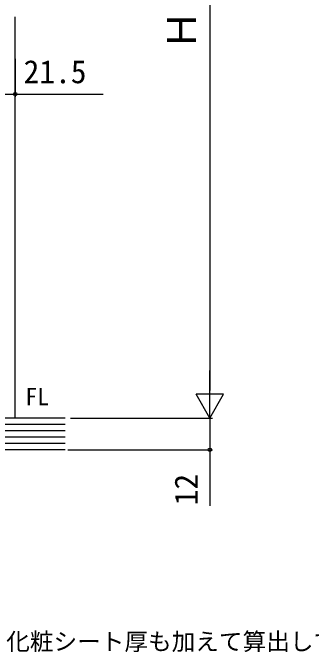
# Model space of a CAD drawing. Units: millimetres, scale not verified. Extents: x -525 to 525, y -783 to 779.
# Drawn here: x -196 to -82.3, y 162.9 to 406 of the extents above; entities that cross this region are included whole.
import ezdxf
from ezdxf.enums import TextEntityAlignment as Align

# ---------------------------------------------------------------- set-up
doc = ezdxf.new("R2010")
doc.units = ezdxf.units.MM
doc.header["$LTSCALE"] = 4
for name, color, linetype in [('0-2_USER1', 3, 'Continuous'), ('0-5_YKK_12', 2, 'Continuous'), ('0-8_YKK_D', 6, 'Continuous'), ('0-A_YSS_K', 3, 'Continuous')]:
    doc.layers.add(name, color=color, linetype=linetype)
doc.styles.add('ＭＳ ゴシック', font='')
doc.styles.get('ＭＳ ゴシック').set_extended_font_data('MS Gothic')

msp = doc.modelspace()

# ---------------------------------------------------------------- linework, layer by layer
at = {"layer": '0-5_YKK_12'}
msp.add_line((-195, 251.873), (-195, 404.537), dxfattribs=at)
at = {"layer": '0-8_YKK_D'}
for p, q in [((-120.937, 538.201), (-120.937, 262.373)), ((-195, 388.589), (-195, 374.106)), ((-120.937, 251.873), (-120.937, 270.06)), ((-120.937, 251.873), (-126.187, 260.967)), ((-115.687, 260.967), (-126.187, 260.967)), ((-120.937, 251.873), (-115.687, 260.967)), ((-174, 251.873), (-119.937, 251.873)), ((-174, 251.873), (-119.937, 251.873)), ((-174.951, 239.873), (-119.937, 239.873))]:
    msp.add_line(p, q, dxfattribs=at)
for points in [[(-216.499, 375.106), (-195, 375.106), (-161.496, 375.106)], [(-120.937, 251.873), (-120.937, 239.873), (-120.937, 218.596)]]:
    msp.add_lwpolyline(points, dxfattribs=at)
for centre in [(-195, 375.106), (-120.937, 239.873)]:
    msp.add_circle(centre, 0.637, dxfattribs=at)
at = {"layer": '0-A_YSS_K'}
for p, q in [((-176.078, 249.473), (-242.999, 249.473)), ((-176.078, 247.073), (-242.999, 247.073)), ((-176.078, 244.673), (-242.999, 244.673)), ((-176.078, 242.273), (-242.999, 242.273)), ((-176.078, 239.873), (-371.92, 239.873))]:
    msp.add_line(p, q, dxfattribs=at)
msp.add_lwpolyline([(-176.078, 251.873), (-242.999, 251.873), (-242.999, 239.873)], dxfattribs=at)

# ---------------------------------------------------------------- texts
at = {"layer": '0-2_USER1', "style": 'ＭＳ ゴシック'}
for s, p in [('FL', (-191.146, 254.846)), ('※有効開口寸法公式は、枠厚に化粧シート厚も加えて算出しています。', (-324.459, 161.7))]:
    msp.add_text(s, height=6.598, dxfattribs=at).set_placement(p, align=Align.BOTTOM_LEFT)
at = {"layer": '0-8_YKK_D', "style": 'ＭＳ ゴシック'}
for s, height, p in [('Ｈ', 11, (-122.937, 391.935)), ('12', 8.798, (-122.937, 218.755))]:
    msp.add_text(s, height=height, rotation=90, dxfattribs=at).set_placement(p, align=Align.BOTTOM_LEFT)
msp.add_text('21.5', height=8.798, dxfattribs=at).set_placement((-191.837, 376.606), align=Align.BOTTOM_LEFT)

doc.saveas('drawing.dxf')
